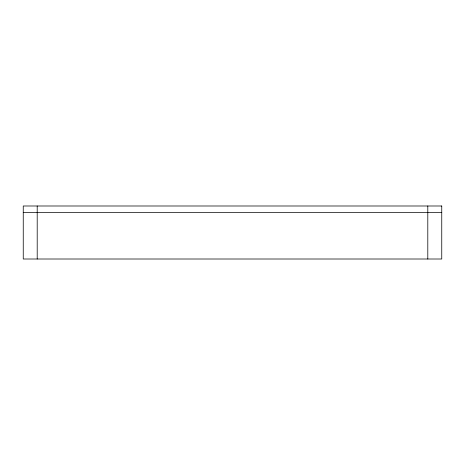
<?xml version="1.0" encoding="UTF-8"?>
<svg xmlns="http://www.w3.org/2000/svg" width="465" height="465" viewBox="0 0 465 465"><rect width="100%" height="100%" fill="white"/><g stroke="black" fill="none" stroke-linecap="round" stroke-linejoin="round"><path stroke-width="0.7" d="M23.25 212.575L441.75 212.575M427.8 205.995L427.8 259.005M37.2 205.995L37.2 259.005M441.75 205.995L23.25 205.995L23.25 259.005L441.75 259.005L441.75 205.995"/></g></svg>
